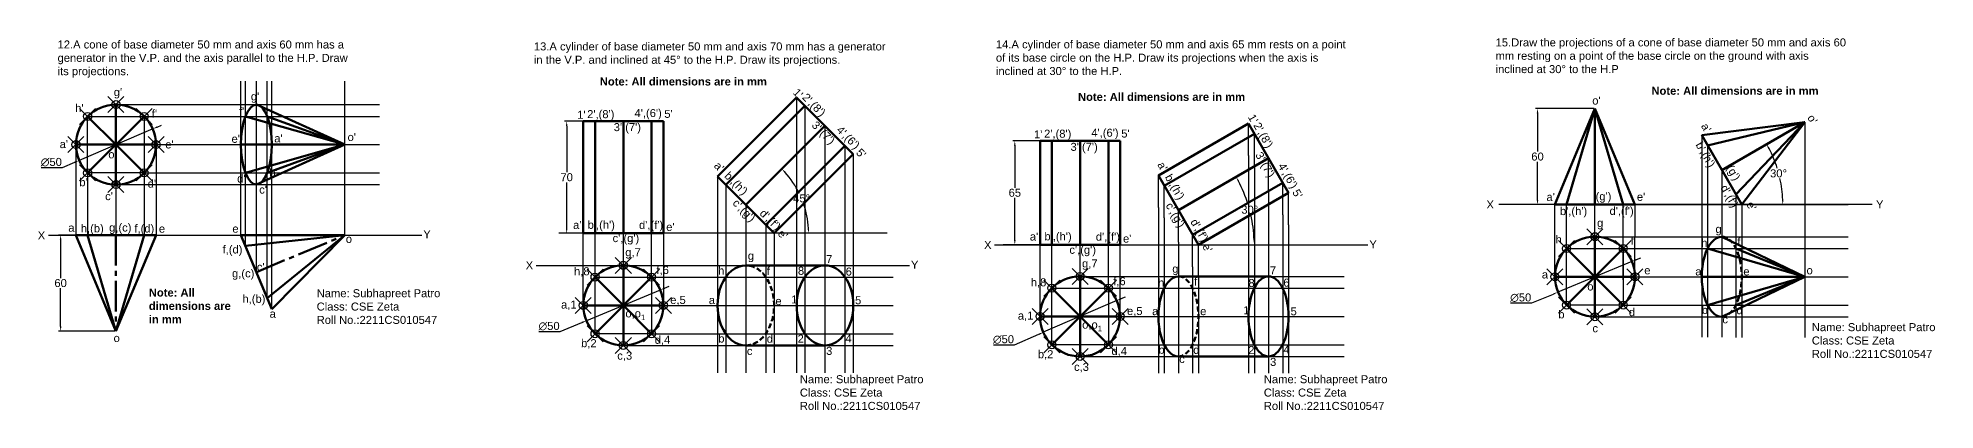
# Model space of a CAD drawing. Header units: millimetres. Extents: x 44 to 5246, y -101 to 201.
# Drawn here: x 4060 to 5246, y -48 to 184 of the extents above; entities that cross this region are included whole.
import ezdxf

# ---------------------------------------------------------------- set-up
doc = ezdxf.new("R2010")
doc.units = ezdxf.units.MM
doc.header["$PDMODE"] = 35
doc.header["$PDSIZE"] = 5
doc.linetypes.add('CENTER2', pattern=[28.575, 19.05, -3.175, 3.175, -3.175])
doc.linetypes.add('HIDDEN2', pattern=[4.7625, 3.175, -1.5875])
doc.styles.get("Standard").update_dxf_attribs({"font": 'arial.ttf'})
doc.dimstyles.new('ISO-25', dxfattribs={"dimtxt": 5, "dimasz": 3, "dimexe": 1.25, "dimexo": 0.625, "dimtad": 1, "dimtih": 1, "dimtoh": 1, "dimdec": 0, "dimtxsty": 'Standard', "dimcen": 2.5, "dimadec": 0, "dimazin": 0, "dimtfac": 1, "dimtdec": 0, "dimtmove": 0, "dimatfit": 3, "dimfxl": 1, "dimarcsym": 0})

# ---------------------------------------------------------------- blocks, each defined once
blk = doc.blocks.new('*D29')
at = {"color": 0, "lineweight": -2, "transparency": 16777216}
for p, q in [((4132.1, 127.5), (4086.1, 107.8)), ((4134.8, 128.6), (4137.6, 129.8)), ((4062.4, 103.4), (4075.6, 103.4)), ((4075.6, 103.4), (4083.3, 106.7))]:
    blk.add_line(p, q, dxfattribs=at)
at = {"color": 0, "transparency": 16777216}
for points in [[(4134.6, 129.1), (4135, 128.2), (4132.1, 127.5)], [(4083.1, 107.1), (4083.5, 106.2), (4086.1, 107.8)]]:
    blk.add_solid(points, dxfattribs=at)
at = {"layer": 'Defpoints', "color": 0, "transparency": 16777216}
for p in [(4132.1, 127.5), (4086.1, 107.8)]:
    blk.add_point(p, dxfattribs=at)
at = {"color": 0, "transparency": 16777216, "insert": (4068.7, 106.7), "char_height": 5, "attachment_point": 5}
blk.add_mtext('∅50', dxfattribs=at)
blk = doc.blocks.new('*D30')
at = {"color": 0, "lineweight": -2, "transparency": 16777216}
for p, q in [((4108.4, 61.2), (4073.2, 61.2)), ((4074.5, 58.2), (4074.5, 34.3)), ((4074.5, 4.2), (4074.5, 28)), ((4108.4, 1.2), (4073.2, 1.2))]:
    blk.add_line(p, q, dxfattribs=at)
at = {"color": 0, "transparency": 16777216}
for points in [[(4074, 58.2), (4075, 58.2), (4074.5, 61.2)], [(4074, 4.2), (4075, 4.2), (4074.5, 1.2)]]:
    blk.add_solid(points, dxfattribs=at)
at = {"layer": 'Defpoints', "color": 0, "transparency": 16777216}
for p in [(4109.1, 61.2), (4074.5, 1.2), (4109.1, 1.2)]:
    blk.add_point(p, dxfattribs=at)
at = {"color": 0, "transparency": 16777216, "insert": (4074.5, 31.2), "char_height": 5, "attachment_point": 5}
blk.add_mtext('60', dxfattribs=at)
blk = doc.blocks.new('*D38')
at = {"color": 0, "lineweight": -2, "transparency": 16777216}
for p, q in [((5056.3, 44.7), (5010.1, 25.6)), ((5059.1, 45.9), (5061.8, 47)), ((4993.7, 18.8), (5007.3, 24.4)), ((4980.5, 18.8), (4993.7, 18.8))]:
    blk.add_line(p, q, dxfattribs=at)
at = {"color": 0, "transparency": 16777216}
for points in [[(5058.9, 46.4), (5059.3, 45.4), (5056.3, 44.7)], [(5007.2, 24.9), (5007.5, 24), (5010.1, 25.6)]]:
    blk.add_solid(points, dxfattribs=at)
at = {"layer": 'Defpoints', "color": 0, "transparency": 16777216}
for p in [(5056.3, 44.7), (5010.1, 25.6)]:
    blk.add_point(p, dxfattribs=at)
at = {"color": 0, "transparency": 16777216, "insert": (4986.8, 22.1), "char_height": 5, "attachment_point": 5}
blk.add_mtext('∅50', dxfattribs=at)
blk = doc.blocks.new('*D41')
at = {"color": 0, "lineweight": -2, "transparency": 16777216}
for p, q in [((5032.6, 140.2), (4996.1, 140.2)), ((4997.3, 137.2), (4997.3, 113.3)), ((4997.3, 83.2), (4997.3, 107)), ((5032.6, 80.2), (4996.1, 80.2))]:
    blk.add_line(p, q, dxfattribs=at)
at = {"color": 0, "transparency": 16777216}
for points in [[(4996.8, 137.2), (4997.8, 137.2), (4997.3, 140.2)], [(4996.8, 83.2), (4997.8, 83.2), (4997.3, 80.2)]]:
    blk.add_solid(points, dxfattribs=at)
at = {"layer": 'Defpoints', "color": 0, "transparency": 16777216}
for p in [(4997.3, 140.2), (5033.2, 140.2), (5033.2, 80.2)]:
    blk.add_point(p, dxfattribs=at)
at = {"color": 0, "transparency": 16777216, "insert": (4997.3, 110.2), "char_height": 5, "attachment_point": 5}
blk.add_mtext('60', dxfattribs=at)
blk = doc.blocks.new('*D42')
at = {"color": 0, "lineweight": -2, "transparency": 16777216}
for start, end in [(17.5085, 27.7278), (2.2722, 12.5206)]:
    blk.add_arc((5074.9, 80.2), 75.7, start, end, dxfattribs=at)
at = {"color": 0, "transparency": 16777216}
for points in [[(5141.4, 115.1), (5142.3, 115.6), (5140.4, 118)], [(5151, 83.2), (5150, 83.2), (5150.5, 80.2)]]:
    blk.add_solid(points, dxfattribs=at)
at = {"layer": 'Defpoints', "color": 0, "transparency": 16777216}
for p in [(5164.3, 131.8), (5112.4, 101.8), (5149.4, 93.3), (4973.1, 80.2), (5206.4, 80.2)]:
    blk.add_point(p, dxfattribs=at)
at = {"color": 0, "transparency": 16777216, "insert": (5147.9, 99.7), "char_height": 5, "attachment_point": 5}
blk.add_mtext('30°', dxfattribs=at)
blk = doc.blocks.new('*D61')
at = {"color": 0, "lineweight": -2, "transparency": 16777216}
for p, q in [((4449.2, 26.9), (4403, 7.7)), ((4451.9, 28), (4454.7, 29.2)), ((4373.4, 0.9), (4386.6, 0.9)), ((4386.6, 0.9), (4400.2, 6.6))]:
    blk.add_line(p, q, dxfattribs=at)
at = {"color": 0, "transparency": 16777216}
for points in [[(4451.7, 28.5), (4452.1, 27.6), (4449.2, 26.9)], [(4400, 7.1), (4400.4, 6.1), (4403, 7.7)]]:
    blk.add_solid(points, dxfattribs=at)
at = {"layer": 'Defpoints', "color": 0, "transparency": 16777216}
for p in [(4449.2, 26.9), (4403, 7.7)]:
    blk.add_point(p, dxfattribs=at)
at = {"color": 0, "transparency": 16777216, "insert": (4379.7, 4.3), "char_height": 5, "attachment_point": 5}
blk.add_mtext('∅50', dxfattribs=at)
blk = doc.blocks.new('*D62')
at = {"color": 0, "lineweight": -2, "transparency": 16777216}
for p, q in [((4425.4, 132.3), (4389.4, 132.3)), ((4390.7, 129.3), (4390.7, 100.5)), ((4390.7, 65.3), (4390.7, 94.1)), ((4425.4, 62.3), (4389.4, 62.3))]:
    blk.add_line(p, q, dxfattribs=at)
at = {"color": 0, "transparency": 16777216}
for points in [[(4390.2, 129.3), (4391.2, 129.3), (4390.7, 132.3)], [(4390.2, 65.3), (4391.2, 65.3), (4390.7, 62.3)]]:
    blk.add_solid(points, dxfattribs=at)
at = {"layer": 'Defpoints', "color": 0, "transparency": 16777216}
for p in [(4426.1, 132.3), (4390.7, 62.3), (4426.1, 62.3)]:
    blk.add_point(p, dxfattribs=at)
at = {"color": 0, "transparency": 16777216, "insert": (4390.7, 97.3), "char_height": 5, "attachment_point": 5}
blk.add_mtext('70', dxfattribs=at)
blk = doc.blocks.new('*D64')
at = {"color": 0, "lineweight": -2, "transparency": 16777216}
for p, q in [((4734.4, 20.3), (4688.5, 0.5)), ((4737.2, 21.5), (4739.9, 22.7)), ((4657.3, -7.3), (4670.5, -7.3)), ((4670.5, -7.3), (4685.8, -0.7))]:
    blk.add_line(p, q, dxfattribs=at)
at = {"color": 0, "transparency": 16777216}
for points in [[(4737, 22), (4737.4, 21), (4734.4, 20.3)], [(4685.6, -0.3), (4686, -1.2), (4688.5, 0.5)]]:
    blk.add_solid(points, dxfattribs=at)
at = {"layer": 'Defpoints', "color": 0, "transparency": 16777216}
for p in [(4734.4, 20.3), (4688.5, 0.5)]:
    blk.add_point(p, dxfattribs=at)
at = {"color": 0, "transparency": 16777216, "insert": (4663.6, -4), "char_height": 5, "attachment_point": 5}
blk.add_mtext('∅50', dxfattribs=at)
blk = doc.blocks.new('*D65')
at = {"color": 0, "lineweight": -2, "transparency": 16777216}
for p, q in [((4710.9, 120.1), (4669.5, 120.1)), ((4670.7, 117.1), (4670.7, 90.7)), ((4670.7, 58.1), (4670.7, 84.4)), ((4710.9, 55.1), (4669.5, 55.1))]:
    blk.add_line(p, q, dxfattribs=at)
at = {"color": 0, "transparency": 16777216}
for points in [[(4670.2, 117.1), (4671.2, 117.1), (4670.7, 120.1)], [(4670.2, 58.1), (4671.2, 58.1), (4670.7, 55.1)]]:
    blk.add_solid(points, dxfattribs=at)
at = {"layer": 'Defpoints', "color": 0, "transparency": 16777216}
for p in [(4711.5, 120.1), (4670.7, 55.1), (4711.5, 55.1)]:
    blk.add_point(p, dxfattribs=at)
at = {"color": 0, "transparency": 16777216, "insert": (4670.7, 87.6), "char_height": 5, "attachment_point": 5}
blk.add_mtext('65', dxfattribs=at)
blk = doc.blocks.new('*D67')
at = {"color": 0, "lineweight": -2, "transparency": 16777216}
for start, end in [(25.9995, 41.9782), (3.0218, 19.087)]:
    blk.add_arc((4484.9, 62.3), 56.9, start, end, dxfattribs=at)
at = {"color": 0, "transparency": 16777216}
for points in [[(4526.8, 100), (4527.6, 100.7), (4525.1, 102.5)], [(4542.2, 65.3), (4541.2, 65.3), (4541.8, 62.3)]]:
    blk.add_solid(points, dxfattribs=at)
at = {"layer": 'Defpoints', "color": 0, "transparency": 16777216}
for p in [(4552.1, 129.5), (4502.6, 80), (4539.9, 77), (4451.1, 62.3), (4591, 62.3)]:
    blk.add_point(p, dxfattribs=at)
at = {"color": 0, "transparency": 16777216, "insert": (4537.5, 84.1), "char_height": 5, "attachment_point": 5}
blk.add_mtext('45°', dxfattribs=at)
blk = doc.blocks.new('*D68')
at = {"color": 0, "lineweight": -2, "transparency": 16777216}
for start, end in [(17.2335, 27.9755), (2.0245, 12.7896)]:
    blk.add_arc((4735.4, 55.1), 84.9, start, end, dxfattribs=at)
at = {"color": 0, "transparency": 16777216}
for points in [[(4810, 94.7), (4810.9, 95.1), (4809, 97.5)], [(4820.8, 58.1), (4819.8, 58.1), (4820.3, 55.1)]]:
    blk.add_solid(points, dxfattribs=at)
at = {"layer": 'Defpoints', "color": 0, "transparency": 16777216}
for p in [(4829.2, 109.2), (4772.9, 76.7), (4819.1, 69.8), (4778.2, 55.1), (4891.3, 55.1)]:
    blk.add_point(p, dxfattribs=at)
at = {"color": 0, "transparency": 16777216, "insert": (4817.5, 77), "char_height": 5, "attachment_point": 5}
blk.add_mtext('30°', dxfattribs=at)

msp = doc.modelspace()

# ---------------------------------------------------------------- linework, layer by layer
for p, q in [((4187.1, 61.2), (4187.1, 157.3)), ((4190, 54.4), (4190, 157.3)), ((4196.8, 38.1), (4196.8, 157.3)), ((4203.6, 21.8), (4203.6, 157.3)), ((4206.4, 15), (4206.4, 157.4)), ((4252.1, 61.2), (4252.1, 157.4)), ((4109.1, 142.7), (4273.8, 142.7)), ((4534.3, 147.1), (4534.3, -24.9)), ((4091.4, 100), (4091.4, 135.3)), ((4091.4, 135.3), (4126.7, 135.3)), ((4126.7, 135.3), (4126.7, 100)), ((4126.7, 135.3), (4273.8, 135.3)), ((4539.6, 142), (4539.6, -24.9)), ((4816.7, 110.9), (4816.7, 130.9)), ((5164.3, 131.8), (5164.3, -2.8)), ((4552.1, 129.5), (4552.1, -24.9)), ((4820.4, 104.5), (4820.4, 124.5)), ((5124.9, 80.2), (5099.9, 123.5)), ((5099.9, 123.5), (5099.9, -2.6)), ((4084.1, 117.7), (4084.1, 61.2)), ((4109.1, 117.7), (4109.1, 61.2)), ((4134.1, 117.7), (4134.1, 61.2)), ((4134.1, 117.7), (4273.8, 117.7)), ((4252.1, 117.7), (4206.4, 117.7)), ((4564.6, 117), (4564.6, -24.9)), ((4569.8, 111.8), (4569.8, -24.9)), ((4816.7, 110.9), (4816.7, -25)), ((4829.2, 89.2), (4829.2, 109.2)), ((5103.5, 117.1), (5103.5, -2.6)), ((4091.4, 100), (4091.4, 61.2)), ((4126.7, 100), (4091.4, 100)), ((4126.7, 100), (4126.7, 61.2)), ((4126.7, 100), (4273.8, 100)), ((4484.9, 97.7), (4484.9, -24.9)), ((4760.4, 78.4), (4760.4, 98.4)), ((4820.4, 104.5), (4820.4, -25)), ((5112.4, 101.8), (5112.4, -2.6)), ((4109.1, 92.7), (4273.8, 92.7)), ((4490.1, 92.5), (4490.1, -24.9)), ((4764.1, 72), (4764.1, 92)), ((4829.2, 89.2), (4829.2, -25)), ((4838.1, 73.9), (4838.1, 93.9)), ((4841.7, 67.6), (4841.7, 87.6)), ((5121.2, 86.5), (5121.2, -2.8)), ((4502.6, 80), (4502.6, -24.9)), ((4760.4, 78.4), (4760.4, -25)), ((4764.1, 72), (4764.1, -25)), ((4772.9, 56.7), (4772.9, 76.7)), ((4838.1, 73.9), (4838.1, -25)), ((5206.4, 80.2), (4973.1, 80.2)), ((5058.2, 80.2), (5008.2, 80.2)), ((5008.2, 60.2), (5008.2, 80.2)), ((5008.2, 80.2), (5058.2, 80.2)), ((5015.5, 60.2), (5015.5, 80.2)), ((5033.2, 60.2), (5033.2, 80.2)), ((5050.9, 60.2), (5050.9, 80.2)), ((5058.2, 80.2), (5058.2, 60.2)), ((5058.2, 80.2), (5191.5, 80.2)), ((5124.9, 80.2), (5124.9, -2.8)), ((4067, 61.2), (4187.1, 61.2)), ((4252.1, 61.2), (4187.1, 61.2)), ((4187.1, 61.2), (4300.3, 61.2)), ((4451.1, 62.3), (4385.9, 62.3)), ((4401.1, 42.3), (4401.1, 62.3)), ((4408.4, 35), (4408.4, 62.3)), ((4426.1, 42.3), (4426.1, 62.3)), ((4443.7, 35), (4443.7, 62.3)), ((4451.1, 62.3), (4451.1, 17.3)), ((4591, 62.3), (4451.1, 62.3)), ((4515.1, 67.5), (4515.1, -24.9)), ((4520.3, 62.3), (4520.3, -24.9)), ((4781.8, 41.4), (4781.8, 61.4)), ((4841.7, 67.6), (4841.7, -25)), ((5008.2, 35.2), (5008.2, 60.2)), ((5015.5, 33.2), (5015.5, 60.2)), ((5033.2, 60.2), (5093.3, 60.2)), ((5033.2, 40.5), (5033.2, 60.2)), ((5050.9, 33.2), (5050.9, 60.2)), ((5058.2, 35.2), (5058.2, 60.2)), ((5093.3, 60.2), (5191.5, 60.2)), ((4658, 55.1), (4778.2, 55.1)), ((4736.5, 55.1), (4663.5, 55.1)), ((4686.5, 10.4), (4686.5, 55.1)), ((4736.5, 55.1), (4686.5, 55.1)), ((4686.5, 55.1), (4736.5, 55.1)), ((4693.8, 28.1), (4693.8, 55.1)), ((4711.5, 35.4), (4711.5, 55.1)), ((4729.2, 28.1), (4729.2, 55.1)), ((4736.5, 10.4), (4736.5, 55.1)), ((4772.9, 56.7), (4772.9, -25)), ((4778.2, 55.1), (4891.3, 55.1)), ((4785.4, 35.1), (4785.4, 55.1)), ((5015.5, 17.5), (5015.5, 52.8)), ((5015.5, 52.8), (5050.9, 52.8)), ((5050.9, 52.8), (5050.9, 17.5)), ((5050.9, 52.8), (5191.5, 52.8)), ((4371.6, 42.3), (4491.7, 42.3)), ((4401.1, 17.3), (4401.1, 42.3)), ((4426.1, 42.3), (4594.6, 42.3)), ((4491.7, 42.3), (4604.9, 42.3)), ((4781.8, 41.4), (4781.8, -25)), ((4408.4, -0.4), (4408.4, 35)), ((4408.4, 35), (4443.7, 35)), ((4443.7, 35), (4443.7, -0.4)), ((4443.7, 35), (4594.6, 35)), ((4693.8, -7.3), (4693.8, 28.1)), ((4693.8, 28.1), (4729.2, 28.1)), ((4711.5, 35.4), (4876.4, 35.4)), ((4729.2, 28.1), (4729.2, -7.3)), ((4729.2, 28.1), (4876.4, 28.1)), ((4785.4, 35.1), (4785.4, -25)), ((5058.2, 35.2), (5191.5, 35.2)), ((4451.1, 17.3), (4594.6, 17.3)), ((5050.9, 17.5), (5015.5, 17.5)), ((5050.9, 17.5), (5191.5, 17.5)), ((4736.5, 10.4), (4876.4, 10.4)), ((5033.2, 10.2), (5191.5, 10.2)), ((4443.7, -0.4), (4408.4, -0.4)), ((4426.1, -7.7), (4594.6, -7.7)), ((4443.7, -0.4), (4594.6, -0.4)), ((4729.2, -7.3), (4693.8, -7.3)), ((4729.2, -7.3), (4876.4, -7.3)), ((4711.5, -14.6), (4876.4, -14.6))]:
    msp.add_line(p, q)
at = {"lineweight": 53}
for p, q in [((4109.1, 142.7), (4109.1, 92.7)), ((4196.8, 142.7), (4252.1, 117.7)), ((4534.4, 147.2), (4484.9, 97.7)), ((4552.1, 129.5), (4534.4, 147.2)), ((4126.7, 135.3), (4091.4, 100)), ((4091.4, 135.3), (4109.1, 117.7)), ((4190, 135.3), (4252.1, 117.7)), ((4203.6, 135.3), (4252.1, 117.7)), ((4426.1, 132.3), (4401.1, 132.3)), ((4401.1, 132.3), (4401.1, 62.3)), ((4408.4, 62.3), (4408.4, 132.3)), ((4426.1, 62.3), (4426.1, 132.3)), ((4451.1, 132.3), (4426.1, 132.3)), ((4443.7, 62.3), (4443.7, 132.3)), ((4451.1, 62.3), (4451.1, 132.3)), ((4490.1, 92.5), (4539.6, 142)), ((4760.4, 98.4), (4816.7, 130.9)), ((4816.7, 130.9), (4829.2, 109.2)), ((5008.2, 80.2), (5033.2, 140.2)), ((5033.2, 140.2), (5015.5, 80.2)), ((5033.2, 80.2), (5033.2, 140.2)), ((5033.2, 140.2), (5050.9, 80.2)), ((5033.2, 140.2), (5058.2, 80.2)), ((5099.9, 123.5), (5164.3, 131.8)), ((5164.3, 131.8), (5103.5, 117.1)), ((5112.4, 101.8), (5164.3, 131.8)), ((5164.3, 131.8), (5121.2, 86.5)), ((5164.3, 131.8), (5124.9, 80.2)), ((4502.6, 80), (4552.1, 129.5)), ((4569.8, 111.8), (4552.1, 129.5)), ((4686.5, 55.1), (4686.5, 120.1)), ((4686.5, 120.1), (4711.5, 120.1)), ((4693.8, 55.1), (4693.8, 120.1)), ((4711.5, 55.1), (4711.5, 120.1)), ((4711.5, 120.1), (4736.5, 120.1)), ((4729.2, 55.1), (4729.2, 120.1)), ((4736.5, 120.1), (4736.5, 55.1)), ((4764.1, 92), (4820.4, 124.5)), ((5099.9, 123.5), (5124.9, 80.2)), ((4109.1, 117.7), (4084.1, 117.7)), ((4109.1, 117.7), (4134.1, 117.7)), ((4109.1, 117.7), (4126.7, 100)), ((4252.1, 117.7), (4187.1, 117.7)), ((4190, 100), (4252.1, 117.7)), ((4252.1, 117.7), (4196.8, 92.7)), ((4252.1, 117.7), (4203.6, 100)), ((4515.1, 67.5), (4564.6, 117)), ((4520.3, 62.3), (4569.8, 111.8)), ((4772.9, 76.7), (4829.2, 109.2)), ((4829.2, 109.2), (4841.7, 87.6)), ((4484.9, 97.7), (4520.3, 62.3)), ((4785.4, 55.1), (4760.4, 98.4)), ((4781.8, 61.4), (4838.1, 93.9)), ((4841.7, 87.6), (4785.4, 55.1)), ((5058.2, 80.2), (5008.2, 80.2)), ((4134.1, 61.2), (4084.1, 61.2)), ((4084.1, 61.2), (4109.1, 1.2)), ((4109.1, 1.2), (4091.4, 61.2)), ((4109.1, 1.2), (4134.1, 61.2)), ((4109.1, 1.2), (4126.7, 61.2)), ((4187.1, 61.2), (4206.4, 15)), ((4187.1, 61.2), (4252.1, 61.2)), ((4252.1, 61.2), (4190, 54.4)), ((4252.1, 61.2), (4203.6, 21.8)), ((4206.4, 15), (4252.1, 61.2)), ((4401.1, 62.3), (4451.1, 62.3)), ((5033.2, 60.2), (5033.2, 10.2)), ((5112.4, 60.2), (5164.3, 35.2)), ((4736.5, 55.1), (4686.5, 55.1)), ((5050.9, 52.8), (5015.5, 17.5)), ((5015.5, 52.8), (5033.2, 35.2)), ((5103.5, 52.8), (5164.3, 35.2)), ((5164.3, 35.2), (5121.2, 52.8)), ((4426.1, 42.3), (4426.1, -7.7)), ((4502.6, 42.3), (4552.1, 42.3)), ((4443.7, 35), (4408.4, -0.4)), ((4408.4, 35), (4426.1, 17.3)), ((4729.2, 28.1), (4693.8, -7.3)), ((4693.8, 28.1), (4711.5, 10.4)), ((4711.5, 35.4), (4711.5, -14.6)), ((4772.9, 35.4), (4829.2, 35.4)), ((5033.2, 35.2), (5008.2, 35.2)), ((5033.2, 35.2), (5058.2, 35.2)), ((5033.2, 35.2), (5050.9, 17.5)), ((5099.9, 35.2), (5164.3, 35.2)), ((5103.5, 17.5), (5164.3, 35.2)), ((5164.3, 35.2), (5112.4, 10.2)), ((5121.2, 17.5), (5164.3, 35.2)), ((4426.1, 17.3), (4401.1, 17.3)), ((4426.1, 17.3), (4451.1, 17.3)), ((4426.1, 17.3), (4443.7, -0.4)), ((4711.5, 10.4), (4686.5, 10.4)), ((4711.5, 10.4), (4736.5, 10.4)), ((4711.5, 10.4), (4729.2, -7.3)), ((4502.6, -7.7), (4552.1, -7.7)), ((4772.9, -14.6), (4829.2, -14.6))]:
    msp.add_line(p, q, dxfattribs=at)
at = {"linetype": 'CENTER2', "lineweight": 53}
for p, q in [((4109.1, 61.2), (4109.1, 1.2)), ((4196.8, 38.1), (4252.1, 61.2))]:
    msp.add_line(p, q, dxfattribs=at)
at = {"lineweight": 53}
for centre in [(4109.1, 117.7), (5033.2, 35.2), (4426.1, 17.3), (4711.5, 10.4)]:
    msp.add_circle(centre, 25, dxfattribs=at)
for centre, ratio in [((4196.8, 117.7), 0.384615), ((4552.1, 17.3), 0.707107), ((4829.2, 10.4), 0.5)]:
    msp.add_ellipse(centre, major_axis=(0, 25), ratio=ratio, dxfattribs=at)
for centre, ratio, start_param, end_param in [((5112.4, 35.2), 0.5, 6.283185, 9.424778), ((4502.6, 17.3), 0.707107, 6.283185, 9.424778), ((4772.9, 10.4), 0.5, 0, 3.141593)]:
    msp.add_ellipse(centre, major_axis=(0, 25), ratio=ratio, start_param=start_param, end_param=end_param, dxfattribs=at)
at = {"linetype": 'HIDDEN2', "lineweight": 53}
for centre, ratio in [((5112.4, 35.2), 0.5), ((4502.6, 17.3), 0.707107), ((4772.9, 10.4), 0.5)]:
    msp.add_ellipse(centre, major_axis=(0, 25), ratio=ratio, start_param=3.141593, end_param=6.283185, dxfattribs=at)
msp.add_ellipse((5112.4, 35.2), major_axis=(0, 25), ratio=0.5, start_param=11.773392, end_param=11.780972)
at = {"linetype": 'HIDDEN2'}
msp.add_ellipse((5112.4, 35.2), major_axis=(0, 25), ratio=0.5, start_param=1.570796, end_param=1.608586, dxfattribs=at)
for p in [(4109.1, 142.7), (4091.4, 135.3), (4126.7, 135.3), (4084.1, 117.7), (4134.1, 117.7), (4091.4, 100), (4109.1, 92.7), (4126.7, 100), (5033.2, 60.2), (5015.5, 52.8), (5050.9, 52.8), (4408.4, 35), (4426.1, 42.3), (4443.7, 35), (4711.5, 35.4), (5008.2, 35.2), (5058.2, 35.2), (4693.8, 28.1), (4729.2, 28.1), (4401.1, 17.3), (4451.1, 17.3), (4686.5, 10.4), (4736.5, 10.4), (5015.5, 17.5), (5033.2, 10.2), (5050.9, 17.5), (4408.4, -0.4), (4443.7, -0.4), (4426.1, -7.7), (4693.8, -7.3), (4711.5, -14.6), (4729.2, -7.3)]:
    msp.add_point(p)

# ---------------------------------------------------------------- texts
at = {"char_height": 5, "attachment_point": 1}
for s, width, insert in [('12.A cone of base diameter 50 mm and axis 60 mm has a generator in the V.P. and the axis parallel to the H.P. Draw its projections.', 188.561, (4072.6, 182.7)), ('13.A cylinder of base diameter 50 mm and axis 70 mm has a generator \\Pin the V.P. and inclined at 45° to the H.P. Draw its projections.', 311.97, (4370.2, 181.5)), ('14.A cylinder of base diameter 50 mm and axis 65 mm rests on a point \\Pof its base circle on the H.P. Draw its projections when the axis is \\Pinclined at 30° to the H.P.', 224.708, (4658.9, 182.8)), ('15.Draw the projections of a cone of base diameter 50 mm and axis 60 \\Pmm resting on a point of the base circle on the ground with axis \\Pinclined at 30° to the H.P', 242.543, (4971.1, 184)), ('{\\fArial|b1|i0|c0|p34;Note: All dimensions are in mm}', 113.281, (4411.4, 159.6)), ('{\\fArial|b1|i0|c0|p34;Note: All dimensions are in mm}', 127.21, (5068.5, 153.8)), ('{\\fArial|b1|i0|c0|p34;Note: All dimensions are in mm}', 121.699, (4710.2, 150)), ("o'", 7.896, (5031.5, 147.7)), ("1'", 4.775, (4397.3, 138.8)), ("2',(8')", 5.071, (4403.5, 139.2)), ("3',(7') ", 14.94, (4420.1, 131.1)), ("4',(6')", 8.929, (4433.1, 139.9)), ("5'", 3.963, (4451.7, 139.4)), ("o'", 7.896, (4253.8, 124.9)), ("1'", 4.775, (4682.7, 126.6)), ("2',(8')", 5.071, (4689, 127)), ("3',(7') ", 14.94, (4705.5, 118.8)), ("4',(6')", 8.929, (4718.5, 127.6)), ("5'", 3.963, (4737.2, 127.1)), ("o'", 7.896, (4104.3, 114.1)), ("a'", 4.206, (5002.9, 87.5)), ("(g')", 8.274, (5033.6, 87.9)), ("e'", 8.177, (5059.4, 87.6)), ('X', 4.744, (4965.4, 82.8)), ("b',(h')", 11.056, (5011.3, 78.7)), ("d',(f')", 13.067, (5042.3, 78.8)), ('Y', 11.003, (5208.8, 82.9)), ('X', 4.744, (4060.2, 63.5)), ('h,(b)', 12.386, (4087.1, 67.9)), ('g,(c)', 16.004, (4104.8, 68.4)), ('f,(d)', 11.515, (4120.6, 67.8)), ('o', 8.043, (4252.7, 61.3)), ('Y', 11.003, (4301.1, 64.2)), ("b',(h')", 15.506, (4403.8, 70.1)), ("c',(g')", 10.377, (4419.4, 61.8)), ("d',(f')", 11.108, (4435.9, 70)), ("b',(h')", 15.506, (4689.2, 62.9)), ("d',(f')", 11.108, (4721.3, 62.7)), ('g', 12.317, (5108.5, 67.5)), ('f', 3.637, (5122.1, 59.5)), ('f,(d)', 11.515, (4175.7, 54.7)), ('g,7', 11.764, (4427.3, 53)), ('g', 12.317, (4503.9, 50.8)), ('7', 6.357, (4552.8, 48.7)), ('X', 4.744, (4651.5, 57.5)), ("c',(g')", 10.377, (4704.8, 54.5)), ('Y', 11.003, (4892.2, 57.9)), ('h', 4.146, (5099.6, 58.8)), ('g,(c)', 16.004, (4181.6, 39.8)), ('X', 4.744, (4365.1, 44.8)), ('h,8', 8.742, (4395.3, 41.1)), ('f,6', 13.095, (4446.8, 41.9)), ('h', 4.146, (4485.3, 41.5)), ('f', 3.637, (4515.7, 41.3)), ('8', 3.392, (4535.2, 41.4)), ('6', 3.824, (4565, 40.9)), ('Y', 11.003, (4605.8, 45.2)), ('g,7', 11.764, (4712.7, 46)), ('g', 12.317, (4769.1, 42.7)), ('7', 6.357, (4830.1, 41.7)), ('a', 5.417, (5095.9, 41)), ('e', 4.065, (5125.9, 41)), ('o', 7.896, (5165.4, 41.7)), ('{\\fArial|b1|i0|c0|p34;Note: All dimensions are in mm}', 51.917, (4129.6, 27.8)), ('h,(b)', 12.386, (4188.1, 23.9)), ('Name: Subhapreet Patro\\PClass: CSE Zeta\\PRoll No.:2211CS010547', 84.768, (4234.5, 27.4)), ('h,8', 8.742, (4680.7, 34.2)), ('f,6', 13.095, (4732.2, 34.9)), ('h', 4.146, (4760.2, 34)), ('f', 3.637, (4782.7, 34.7)), ('8', 3.392, (4816.7, 33.8)), ('6', 3.824, (4838.5, 34)), ('o', 7.896, (5028.4, 31.6)), ('a,1', 10.59, (4387.2, 20.3)), ('\\A1;o,o{\\H0.7x;\\S^ 1;}', 15.72, (4427.4, 14.8)), ('e,5', 9.394, (4455.4, 23.2)), ('a', 5.417, (4479.5, 23.1)), ('e', 4.065, (4521.1, 22.5)), ('1', 3.327, (4531, 23.5)), ('5', 8.086, (4570.9, 23)), ('a,1', 10.59, (4672.6, 13.4)), ('e,5', 9.394, (4740.8, 16.3)), ('a', 5.417, (4756.5, 16.2)), ('e', 4.065, (4786.5, 16.2)), ('1', 3.327, (4813.5, 16.8)), ('5', 8.086, (4843, 16.1)), ('b', 4.66, (5099.9, 16.9)), ('d', 4.558, (5121.6, 16.8)), ('\\A1;o,o{\\H0.7x;\\S^ 1;}', 15.72, (4712.8, 7.8)), ('c', 3.7, (5112.8, 11.1)), ('Name: Subhapreet Patro\\PClass: CSE Zeta\\PRoll No.:2211CS010547', 77.194, (5168.7, 6.2)), ('o', 8.043, (4107.6, -0.6)), ('b,2', 11.515, (4399.7, -3.8)), ('c,3', 17.08, (4422.3, -11.6)), ('d,4', 15.161, (4445.7, -1.7)), ('b', 4.66, (4485.4, -0.9)), ('c', 3.7, (4503.3, -8.7)), ('d', 4.558, (4515.7, -1)), ('2', 3.78, (4535, -1)), ('3', 4.764, (4552.8, -8.6)), ('4', 3.751, (4564.9, -0.8)), ('b,2', 11.515, (4685.1, -10.7)), ('d,4', 15.161, (4731.1, -8.7)), ('b', 4.66, (4760.4, -7.9)), ('d', 4.558, (4782.2, -8)), ('2', 3.78, (4816.6, -8.1)), ('4', 3.751, (4838.6, -7.7)), ('c,3', 17.08, (4707.7, -18.6)), ('c', 3.7, (4773.4, -13.7)), ('3', 4.764, (4830.2, -15.5)), ('Name: Subhapreet Patro\\PClass: CSE Zeta\\PRoll No.:2211CS010547', 81.255, (4536.4, -26.3)), ('Name: Subhapreet Patro\\PClass: CSE Zeta\\PRoll No.:2211CS010547', 80.003, (4826.3, -26.3))]:
    msp.add_mtext_dynamic_manual_height_columns(s, width=width, gutter_width=25, heights=[0], dxfattribs=dict(at, insert=insert))
at = {"linetype": 'HIDDEN2', "char_height": 5, "attachment_point": 1}
for s, width, insert in [("h'", 4.005, (4083.6, 143)), ("g'", 4.005, (4107.7, 153)), ("g'", 4.005, (4193.4, 150.3)), ("f'", 4.005, (4131.5, 139.5)), ("f'", 4.005, (4186, 141)), ("a'", 4.005, (4073.9, 120.5)), ("e'", 4.005, (4139.9, 120.3)), ("e'", 4.005, (4181.3, 123.8)), ("a'", 4.005, (4208, 124.1)), ("b'", 4.005, (4086.2, 96.7)), ("d'", 4.005, (4128.9, 95.8)), ("d'", 4.005, (4184.8, 99)), ("b'", 4.005, (4204.9, 102.7)), ("c'", 4.005, (4102.3, 88)), ("c'", 4.005, (4198.6, 92.1)), ('a', 5.24, (4079.3, 68.3)), ('e', 2.181, (4135.9, 67.7)), ('e', 2.181, (4181.8, 67.7)), ("a'", 4.005, (4394.7, 70)), ("e'", 4.463, (4452.9, 68.8)), ("a'", 4.005, (4680.1, 62.8)), ("e'", 4.463, (4738.3, 61.5)), ('h', 4.005, (5008.6, 61)), ('g', 4.005, (5034.5, 71.3)), ('f', 4.005, (5055.6, 60.2)), ("c'", 4.005, (4197.1, 43.8)), ('a', 4.005, (5000, 39.1)), ('e', 4.005, (5064, 41.7)), ('a', 5.24, (4205.1, 14.6)), ('b', 4.005, (5010.3, 14.2)), ('d', 4.005, (5054.4, 15.6)), ('c', 4.005, (5031.6, 5.5))]:
    msp.add_mtext_dynamic_manual_height_columns(s, width=width, gutter_width=25, heights=[0], dxfattribs=dict(at, insert=insert))
at = {"char_height": 5, "attachment_point": 1}
for s, width, insert, rotation in [("1'", 4.775, (4535.2, 153.3), 315), ("2',(8')", 5.071, (4541, 150.3), 315), ("3',(7') ", 14.94, (4546.9, 132.9), 315), ("1'", 4.775, (4820.5, 137.4), 300), ("2',(8')", 5.071, (4823.9, 132.2), 300), ("a'", 4.206, (5103.6, 131.8), 300), ("o'", 7.896, (5170, 137.1), 300), ("4',(6')", 8.929, (4562.4, 129.9), 315), ("b',(h')", 11.056, (5100.2, 120.1), 300), ("5'", 3.963, (4574.6, 115.8), 315), ("3',(7') ", 14.94, (4825.1, 113.8), 300), ("b',(h')", 15.506, (4492.4, 101.3), 315), ("b',(h')", 15.506, (4768.6, 99.9), 300), ("4',(6')", 8.929, (4839.3, 106.9), 300), ("(g')", 10.424, (5119.5, 105.7), 300), ("5'", 3.963, (4848.2, 90.5), 300), ("d',(f')", 13.067, (5115.7, 93.3), 300), ("c',(g')", 10.377, (4497.5, 84.3), 315), ("d',(f')", 11.108, (4514.4, 77.9), 315), ("c',(g')", 10.377, (4769.1, 82.2), 300), ("d',(f')", 11.108, (4784.5, 72), 300), ("e'", 8.177, (5131.9, 82.9), 300)]:
    msp.add_mtext_dynamic_manual_height_columns(s, width=width, gutter_width=25, heights=[0], dxfattribs=dict(at, insert=insert, rotation=rotation))
at = {"linetype": 'HIDDEN2', "char_height": 5, "attachment_point": 1}
for s, width, insert, rotation in [("a'", 4.005, (4485.9, 107.6), 315), ("a'", 4.005, (4763.9, 107.7), 300), ("e'", 4.463, (4525.7, 65.2), 315), ("e'", 4.463, (4791.9, 56.7), 300)]:
    msp.add_mtext_dynamic_manual_height_columns(s, width=width, gutter_width=25, heights=[0], dxfattribs=dict(at, insert=insert, rotation=rotation))

# ---------------------------------------------------------------- dimensions: what is measured, and where the dimension line sits
for p1, p2, distance, picture, middle in [((4426.1, 132.3), (4426.1, 62.3), -35.4, '*D62', (4390.7, 97.3)), ((5033.2, 80.2), (5033.2, 140.2), 35.9, '*D41', (4997.3, 110.2)), ((4711.5, 120.1), (4711.5, 55.1), -40.8, '*D65', (4670.7, 87.6)), ((4109.1, 61.2), (4109.1, 1.2), -34.6, '*D30', (4074.5, 31.2))]:
    dim = msp.add_aligned_dim(p1=p1, p2=p2, distance=distance, dimstyle='ISO-25')
    dim.commit()
    dim.dimension.update_dxf_attribs({"geometry": picture, "text_midpoint": middle})
for base, line1, line2, picture, middle in [((5149.4, 93.3), ((5206.4, 80.2), (4973.1, 80.2)), ((5112.4, 101.8), (5164.3, 131.8)), '*D42', (5147.9, 99.7)), ((4539.9, 77), ((4591, 62.3), (4451.1, 62.3)), ((4502.6, 80), (4552.1, 129.5)), '*D67', (4537.5, 84.1)), ((4819.1, 69.8), ((4778.2, 55.1), (4891.3, 55.1)), ((4772.9, 76.7), (4829.2, 109.2)), '*D68', (4817.5, 77))]:
    dim = msp.add_angular_dim_2l(base=base, line1=line1, line2=line2, dimstyle='ISO-25')
    dim.commit()
    dim.dimension.update_dxf_attribs({"geometry": picture, "text_midpoint": middle})
dim = msp.add_diameter_dim_2p(p1=(4132.1, 127.5), p2=(4086.1, 107.8), dimstyle='ISO-25')
dim.commit()
dim.dimension.update_dxf_attribs({"geometry": '*D29', "text_midpoint": (4068.7, 106.7)})
for p1, p2, picture, middle in [((5056.3, 44.7), (5010.1, 25.6), '*D38', (4986.8, 18.8)), ((4449.2, 26.9), (4403, 7.7), '*D61', (4379.7, 0.9)), ((4734.4, 20.3), (4688.5, 0.5), '*D64', (4663.6, -7.3))]:
    dim = msp.add_diameter_dim_2p(p1=p1, p2=p2, dimstyle='ISO-25')
    dim.commit()
    dim.dimension.update_dxf_attribs({"geometry": picture, "text_midpoint": middle, "dimtype": 163})

doc.saveas('drawing.dxf')
